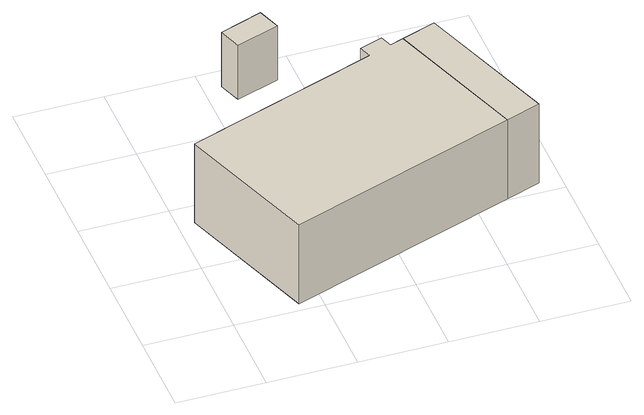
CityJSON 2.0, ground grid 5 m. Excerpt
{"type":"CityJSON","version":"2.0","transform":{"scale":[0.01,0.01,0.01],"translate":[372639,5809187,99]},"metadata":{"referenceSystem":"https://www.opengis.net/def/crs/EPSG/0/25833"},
"CityObjects":{
"building1":{"type":"Building","attributes":{"Gemeindeschluessel":"11000006","BezugspunktDach":"2200","function":"31001_2500","measuredHeight":5.23,"storeysAboveGround":2},"address":[{"country":"Germany","locality":"Berlin","thoroughfareNumber":"35A (4)","thoroughfareName":"Königstraße"}],"geometry":[{"type":"Solid","lod":"1","boundaries":[[[[0,1,2,3,4,5,6,7]],[[8,9,10,11,12,13,14,15]],[[8,15,7,6]],[[9,8,6,5]],[[10,9,5,4]],[[11,10,4,3]],[[12,11,3,2]],[[13,12,2,1]],[[14,13,1,0]],[[15,14,0,7]]]]}]},
"building2":{"type":"Building","attributes":{"Gemeindeschluessel":"11000006","BezugspunktDach":"2200","function":"51009_1610","measuredHeight":3.58,"storeysAboveGround":0},"address":[{"country":"Germany","locality":"Berlin"}],"geometry":[{"type":"Solid","lod":"1","boundaries":[[[[16,17,18,19]],[[20,21,22,23]],[[20,23,19,18]],[[21,20,18,17]],[[22,21,17,16]],[[23,22,16,19]]]]}]},
"building3":{"type":"Building","attributes":{"Gemeindeschluessel":"11000006","BezugspunktDach":"2200","function":"51009_1610","measuredHeight":5.25,"storeysAboveGround":0},"address":[{"country":"Germany","locality":"Berlin"}],"geometry":[{"type":"Solid","lod":"1","boundaries":[[[[1,24,25,2]],[[26,27,28,29]],[[26,29,2,25]],[[27,26,25,24]],[[28,27,24,1]],[[29,28,1,2]]]]}]}
},
"vertices":[
[365,24,589],[1669,480,589],[1385,1292,589],[1309,1266,589],[1284,1336,589],[1151,1290,589],[1176,1219,589],[81,837,589],[1176,1219,66],[1151,1290,66],[1284,1336,66],[1309,1266,66],[1385,1292,66],[1669,480,66],[365,24,66],[81,837,66],
[644,1746,399],[889,1832,399],[843,1964,399],[598,1878,399],[843,1964,41],[889,1832,41],[644,1746,41],[598,1878,41],
[1866,549,589],[1581,1362,589],[1581,1362,64],[1866,549,64],[1669,480,64],[1385,1292,64]
]}
